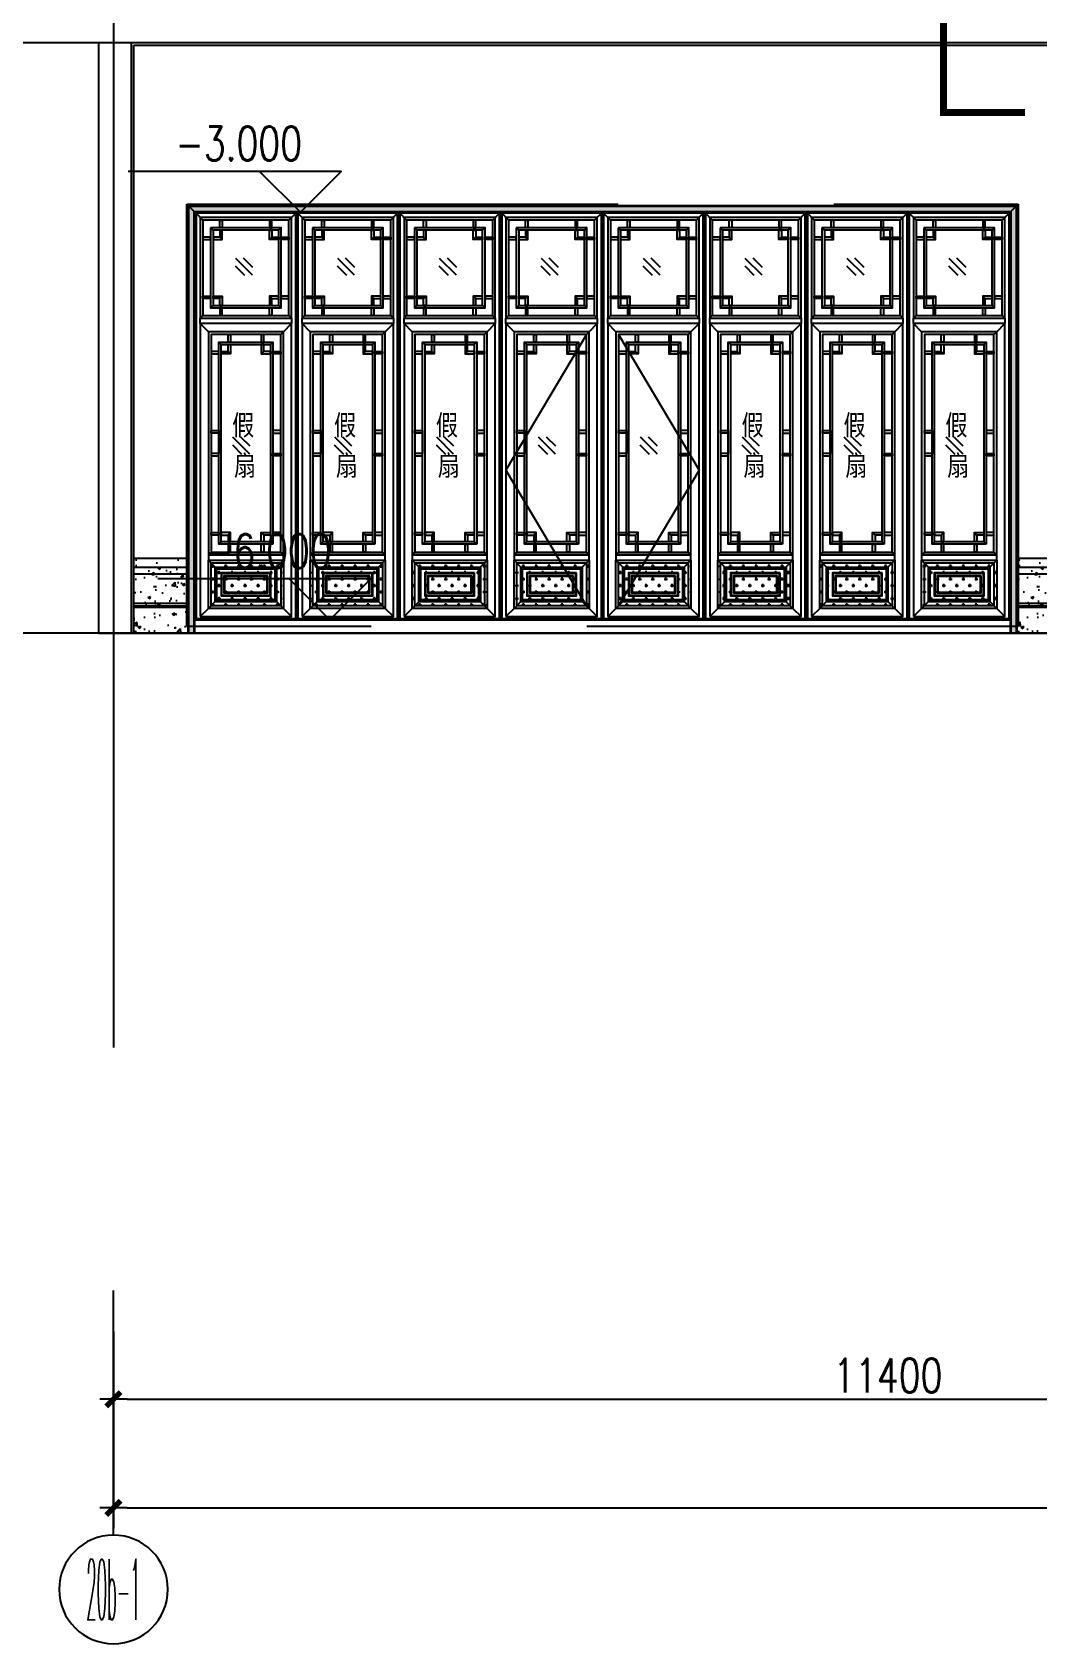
# Model space of a CAD drawing. Extents: x 296441 to 853063, y 459050 to 1117990.
# Drawn here: x 608101 to 615502, y 1069379 to 1081243 of the extents above; entities that cross this region are included whole.
import ezdxf
from ezdxf.enums import TextEntityAlignment as Align

# ---------------------------------------------------------------- set-up
doc = ezdxf.new("R2010")
doc.units = 0
doc.header["$LTSCALE"] = 1000
for name, pattern in [('CENTER-1', [10, 6.25, -1.25, 1.25, -1.25]), ('CENTER2', [28.574999999999996, 19.05, -3.174999999999999, 3.174999999999999, -3.174999999999999]), ('G-ELEV-S$0$LPM310295$0$HIDDEN2', [4.762499999999999, 3.175, -1.5875])]:
    doc.linetypes.add(name, pattern=pattern)
for name, color, linetype in [('1-1poumian-16-20$0$A-ELEV-HEVY', 2, 'Continuous'), ('1.5铝板', 3, 'Continuous'), ('95', 95, 'Continuous'), ('A-WALL', 1, 'Continuous'), ('B-ELEV-S02$0$A-ELEV-MEDM-HEVY', 2, 'Continuous'), ('B-ELEV-S02$0$A-ELEV-THIN', 144, 'Continuous'), ('E1-TEXT-S-MI$0$A-ANNO-LEVL', 3, 'Continuous'), ('E1-TEXT-S-MI$0$A-ANNO-LEVL-TEXT', 255, 'Continuous'), ('G-ELEV-S$0$J04$0$A-DETL-FNSH', 6, 'Continuous'), ('G-ELEV-S$0$LPM310295$0$A-ELEV-HDDN', 161, 'G-ELEV-S$0$LPM310295$0$HIDDEN2'), ('G-ELEV-S$0$LPM310295$0$A-ELEV-HEVY', 2, 'Continuous'), ('G-ELEV-S$0$LPM310295$0$A-ELEV-MEDM', 4, 'Continuous'), ('G-ELEV-S$0$LPM310295$0$A-ELEV-THIN', 145, 'Continuous'), ('G-GRID', 8, 'CENTER2'), ('G-GRID-DIMS', 3, 'Continuous'), ('G-GRID-IDEN', 4, 'Continuous'), ('G-GRID-TEXT', 33, 'Continuous'), ('SL-CXJ-001', 4, 'Continuous'), ('ZT0_默认图层-----PM、LM、DY、JD', 7, 'Continuous'), ('ZT1_Dim---符号---PM、LM、DY、JD', 3, 'Continuous'), ('ZT1_通用--填充---PM、LM、DY、JD', 8, 'Continuous'), ('主框线', 4, 'Continuous'), ('副框内口线', 6, 'Continuous'), ('花格栅', 6, 'Continuous'), ('铝合金花格条', 5, 'Continuous')]:
    doc.layers.add(name, color=color, linetype=linetype)
doc.styles.add('-宋体', font='', dxfattribs={"width": 0.8})
doc.styles.add('_TCH_LABEL', font='COMPLEX', dxfattribs={"bigfont": 'GBCBIG'})
doc.styles.add('COMPLEX', font='COMPLEX')
doc.styles.add('E1-TEXT-S-MI$0$GOA_01_thin_0.75', font='romans.shx', dxfattribs={"width": 0.75, "bigfont": 'hzdx.shx'})
doc.styles.add('GOA_01_thin_0.75', font='romans.shx', dxfattribs={"width": 0.75, "bigfont": 'hzdx.shx'})
doc.styles.add('GOA_04_COMPLEX_1.00', font='complex.shx')
doc.styles.get('-宋体').set_extended_font_data('SimSun')
doc.dimstyles.new('GOA_DIMN100', dxfattribs={"dimscale": 100, "dimtxt": 2.5, "dimasz": 1, "dimexe": 1.5, "dimexo": 3, "dimgap": 0.5, "dimtad": 1, "dimdec": 0, "dimrnd": 1, "dimzin": 0, "dimdsep": 46, "dimtxsty": 'GOA_01_thin_0.75', "dimblk": 'YQTICK', "dimcen": 0, "dimclrt": 7, "dimadec": 1, "dimazin": 0, "dimtfac": 1, "dimtdec": 4, "dimtix": 1, "dimtmove": 2, "dimatfit": 2, "dimfxl": 0, "dimtolj": 1, "dimtzin": 0, "dimarcsym": 0})

# ---------------------------------------------------------------- blocks, each defined once
blk = doc.blocks.new('YQTICK')
blk.add_line((-1, 1.110223024625157e-16), (1, 1.110223024625157e-16))
at = {"const_width": 0.4}
blk.add_lwpolyline([(0.5303300858899105, 0.5303300858899106), (-0.5303300858899106, -0.5303300858899105)], dxfattribs=at)
blk = doc.blocks.new('*D1483')
at = {"layer": 'Defpoints', "color": 0, "transparency": 16777216}
for p in [(608698.4800028085, 1071979.387559326, -5.427696829794604), (668098.4799879998, 1071979.387559326, -5.427696829794604), (668098.4799879998, 1070379.387559326)]:
    blk.add_point(p, dxfattribs=at)
at = {"layer": 'G-GRID-DIMS', "color": 0, "lineweight": -2, "transparency": 16777216}
for p, q in [((608698.4800028085, 1071679.387559326), (608698.4800028085, 1070229.387559326)), ((668098.4799879998, 1071679.387559326), (668098.4799879998, 1070229.387559326)), ((608798.4800028085, 1070379.387559326), (667998.4799879998, 1070379.387559326))]:
    blk.add_line(p, q, dxfattribs=at)
at = {"layer": 'G-GRID-DIMS', "color": 0, "lineweight": -2, "transparency": 16777216, "xscale": 100, "yscale": 100, "zscale": 100, "rotation": 180}
blk.add_blockref('YQTICK', (608698.4800028085, 1070379.387559326), dxfattribs=at)
at = {"layer": 'G-GRID-DIMS', "color": 0, "lineweight": -2, "transparency": 16777216, "xscale": 100, "yscale": 100, "zscale": 100}
blk.add_blockref('YQTICK', (668098.4799879998, 1070379.387559326), dxfattribs=at)
at = {"layer": 'G-GRID-DIMS', "color": 7, "transparency": 16777216, "insert": (638398.4799954041, 1070554.387559326), "char_height": 250, "attachment_point": 5, "style": 'GOA_01_thin_0.75'}
blk.add_mtext('\\A1;59400', dxfattribs=at)
blk = doc.blocks.new('_AXISO')
at = {"layer": 'G-GRID-IDEN'}
blk.add_circle((1.4210854715202e-14, 5.684341886080801e-14), 0.5, dxfattribs=at)
at = {"layer": 'G-GRID-TEXT', "style": 'GOA_04_COMPLEX_1.00', "width": 1.041666666666667}
blk.add_attdef('A', text='', height=0.56, dxfattribs=at).set_placement((-0.2499999999999858, -0.2799999999999727), (0.2500000000000142, -0.2799999999999727), align=Align.FIT)
blk = doc.blocks.new('*D1489')
at = {"layer": 'Defpoints', "color": 0, "transparency": 16777216}
for p in [(608698.4800028085, 1071979.387559326, -0.00901925479506005), (620098.479985072, 1071979.387559326, -5.42769682979415), (620098.479985072, 1071179.387559326)]:
    blk.add_point(p, dxfattribs=at)
at = {"layer": 'G-GRID-DIMS', "color": 0, "lineweight": -2, "transparency": 16777216}
for p, q in [((608698.4800028085, 1071679.387559326), (608698.4800028085, 1071029.387559326)), ((620098.479985072, 1071679.387559326), (620098.479985072, 1071029.387559326)), ((608798.4800028085, 1071179.387559326), (619998.479985072, 1071179.387559326))]:
    blk.add_line(p, q, dxfattribs=at)
at = {"layer": 'G-GRID-DIMS', "color": 0, "lineweight": -2, "transparency": 16777216, "xscale": 100, "yscale": 100, "zscale": 100, "rotation": 180}
blk.add_blockref('YQTICK', (608698.4800028085, 1071179.387559326), dxfattribs=at)
at = {"layer": 'G-GRID-DIMS', "color": 0, "lineweight": -2, "transparency": 16777216, "xscale": 100, "yscale": 100, "zscale": 100}
blk.add_blockref('YQTICK', (620098.479985072, 1071179.387559326), dxfattribs=at)
at = {"layer": 'G-GRID-DIMS', "color": 7, "transparency": 16777216, "insert": (614398.4799939403, 1071354.387559326), "char_height": 250, "attachment_point": 5, "style": 'GOA_01_thin_0.75'}
blk.add_mtext('\\A1;11400', dxfattribs=at)
blk = doc.blocks.new('*U2353')
at = {"layer": 'B-ELEV-S02$0$A-ELEV-MEDM-HEVY'}
blk.add_line((200.1134484555041, 3.213278828111425e-10), (-200.113448492677, -3.213278828708312e-10), dxfattribs=at)
at = {"layer": 'B-ELEV-S02$0$A-ELEV-THIN'}
for p, q in [((200.1134484555041, -64.99999999938764), (-200.1134484922113, -65.00000000003028)), ((200.1134484555041, -114.9999999994167), (-200.1134484922113, -115.0000000000594)), ((200.1134484554896, -329.9999999991839), (-200.113448492677, -329.9999999998266)), ((200.113448455475, -349.9999999995331), (-200.113448492677, -350.0000000001467)), ((200.1134484554896, -360.0009192623826), (-200.113448492677, -360.0009192630253))]:
    blk.add_line(p, q, dxfattribs=at)
blk = doc.blocks.new('*U2354')
at = {"layer": 'B-ELEV-S02$0$A-ELEV-MEDM-HEVY'}
blk.add_line((924.9696002030214, 1.48525011982887e-09), (-924.9696002401943, -1.485250119888558e-09), dxfattribs=at)
at = {"layer": 'B-ELEV-S02$0$A-ELEV-THIN'}
for p, q in [((924.9696002030214, -64.99999999822371), (-924.9696002397286, -65.00000000119421)), ((924.9696002030214, -114.9999999982528), (-924.9696002397286, -115.0000000012233)), ((924.9696002030068, -329.99999999802), (-924.9696002401943, -330.0000000009905)), ((924.9696002029923, -349.9999999983692), (-924.9696002401943, -350.0000000013106)), ((924.9696002030068, -360.0009192612187), (-924.9696002401943, -360.0009192641892))]:
    blk.add_line(p, q, dxfattribs=at)
blk = doc.blocks.new('*U1384')
at = {"const_width": 0.5}
blk.add_lwpolyline([(6, -155.485204599367), (0, -155.485204599367), (0, -145.485204599367)], dxfattribs=at)
at = {"color": 0, "style": '_TCH_LABEL', "width": 0.7058823529411765, "flags": 8}
for tag, p in [('编号上', (10.00518062868128, 3.552713678800501e-15)), ('编号下', (10.00518062868128, -155.485204599367))]:
    blk.add_attdef(tag, text='', height=4.25, dxfattribs=at).set_placement(p, align=Align.MIDDLE_CENTER)
blk = doc.blocks.new('20200326162252')
at = {"color": 2, "style": '-宋体', "width": 0.8}
for s, p in [('假', (1.755913434899412, 58.33291486999951, 0.004580140144262862)), ('扇', (14.42258010152727, -238.2896425656509, 0.004580520765616117))]:
    blk.add_text(s, height=150, dxfattribs=at).set_placement(p, align=Align.CENTER)
blk = doc.blocks.new('单层玻璃')
at = {"layer": '95'}
for p, q in [((-1.216571543132886, -0.08520069334190339), (0.08520069322548807, 1.216571543191094)), ((-1.183139254106209, -1.183139254106209), (1.183139254106209, 1.183139254106209)), ((-0.08520069322548807, -1.216571543249302), (1.216571543132886, 0.08520069334190339))]:
    blk.add_line(p, q, dxfattribs=at)
blk = doc.blocks.new('*U2085')
at = {"layer": 'ZT1_通用--填充---PM、LM、DY、JD', "ltscale": 1000}
h = blk.add_hatch(dxfattribs=at)
h.set_pattern_fill('CROSS', color=256, scale=30)
h.set_pattern_definition([(0, (103.7478360205423, -2917.252203877607), (47.625, 47.625), [23.8125, -71.4375]), (90, (115.6540860205423, -2929.158453877607), (-47.625, 47.625), [23.8125, -71.4375])])
h.paths.add_polyline_path([(98.74783898814349, -2561.999953968681), (651.2522247042507, -2562.000070779642), (651.2522247042507, -2917.252203877607), (98.74783898814349, -2917.252087066647)])
at = {"color": 8}
for p, q in [((58.00002011045581, -57.99999915016815, 2.318144537438727e-09), (8.000011094030924, -7.999999847728759, 2.318144537438727e-09)), ((691.9999608832877, -58.00010884885096), (742.0000081280596, -7.999969704601702)), ((58.00001225754386, -760.9999009706062, 2.318144537438727e-09), (39.00002226588549, -779.9998979005013, 2.318144537438727e-09)), ((98.74782613950083, -879.747697266981, 2.318144537438727e-09), (39.00002025568392, -819.999871355014, 2.318144537438727e-09)), ((651.2522118555498, -879.7478200712351, 2.318144537221886e-09), (710.9999992604135, -819.9999949499609, 2.318144537221886e-09)), ((691.9999904829892, -761.0000106692889), (710.999986615032, -780.0000137393938)), ((631.2000371648464, -899.7999921586008, 2.318144537221886e-09), (651.2522122489754, -879.7478204647189, 2.318144537221886e-09)), ((118.7999944181647, -2501.94780428917, 2.318144537438727e-09), (98.74783898814349, -2521.999959719133, 2.318144537438727e-09)), ((118.8000088158878, -2501.947924118487, 2.318144537221886e-09), (98.74781407759292, -2522.000095812602, 2.318144537221886e-09)), ((161.80473600392, -2625.056850984458, 2.318144537438727e-09), (98.74783898814349, -2561.999953968681, 2.318144537438727e-09)), ((651.2522247042507, -2562.000070779642, 2.318144537221886e-09), (588.1953276884742, -2625.056967795419, 2.318144537221886e-09)), ((631.2000299659558, -2501.947924096661, 2.318144537221886e-09), (651.2522247042507, -2522.000095790776, 2.318144537221886e-09)), ((98.74783898814349, -2917.252087066647, 2.318144537438727e-09), (39.00001307600178, -2976.999912978614, 2.318144537438727e-09)), ((161.80473600392, -2854.19519005087, 2.318144537438727e-09), (98.74783898814349, -2917.252087066647, 2.318144537438727e-09)), ((588.1953276884742, -2854.195306861831, 2.318144537221886e-09), (651.2522247042507, -2917.252203877607, 2.318144537221886e-09)), ((651.2522247042507, -2917.252203877607, 2.318144537221886e-09), (711.0000140956254, -2977.000032786338, 2.318144537221886e-09))]:
    blk.add_line(p, q, dxfattribs=at)
for points in [[(711.000003047986, -780.0000092315597), (711.000003047986, -819.9999842204263), (39.00002226606011, -819.999868381301), (39.00002226606011, -779.9998933924344)], [(39.00003313377965, -2976.999912978614), (711.0000101272017, -2977.000032786338), (710.9999992604135, -819.999991162272), (39.00002226699144, -819.999871355014)], [(651.2522247042507, -2562.000070779642), (651.2522247042507, -2522.000095790776), (98.74783898814349, -2521.999978979815), (98.74783898814349, -2561.999953968681)]]:
    blk.add_lwpolyline(points, close=True)
at = {"color": 2, "ltscale": 250}
for points in [[(118.7999944181647, -2501.94780428917), (631.2000299659558, -2501.947924096661), (631.2000371648464, -899.7999921586008), (118.8000016169972, -899.79987235111)], [(118.8000140722725, -2582.05212905281), (631.2000496201217, -2582.052245863771), (631.2000496201217, -2897.200028793478), (118.8000140722725, -2897.199911982518)]]:
    blk.add_lwpolyline(points, close=True, dxfattribs=at)
at = {"layer": '1.5铝板', "ltscale": 250}
for points in [[(39.00000035436824, -779.9998979005013), (710.999986615032, -780.0000137393938), (711.0000112671987, -39.00011191895583), (39.000025006535, -38.99999607983045)], [(58.00000139779877, -760.9999009706062), (691.9999876584625, -761.0000106692889), (692.0000102238264, -58.00010884885096), (58.00002396316268, -57.99999915016815)], [(98.74783898814349, -2561.999953968681), (651.2522247042507, -2562.000070779642), (651.2522247042507, -2917.252203877607), (98.74783898814349, -2917.252087066647)]]:
    blk.add_lwpolyline(points, close=True, dxfattribs=at)
at = {"layer": 'SL-CXJ-001', "ltscale": 250}
for points in [[(148.8000140722725, -2612.05212905281), (601.2000496201217, -2612.052245863771), (601.2000496201217, -2867.200028793478), (148.8000140722725, -2867.199911982518)], [(161.80473600392, -2625.056850984458), (588.1953276884742, -2625.056967795419), (588.1953276884742, -2854.195306861831), (161.80473600392, -2854.19519005087)], [(558.1953276884742, -2655.056858398078), (191.80473600392, -2655.056960381798), (191.80473600392, -2824.195299448211), (558.1953276884742, -2824.19519746449)], [(553.5269827610464, -2659.7252044825), (196.4730809313478, -2659.725304152349), (196.4730809313478, -2819.526953363789), (553.5269827610464, -2819.526853694173)], [(536.8636726158438, -2676.38851875771), (213.1363910765504, -2676.388610167427), (213.1363910765504, -2802.863639088579), (536.8636726158438, -2802.863547678862)], [(532.1953276884742, -2681.056864842132), (217.80473600392, -2681.056953937745), (217.80473600392, -2798.195293004157), (532.1953276884742, -2798.195203908311)]]:
    blk.add_lwpolyline(points, close=True, dxfattribs=at)
at = {"layer": '主框线'}
blk.add_lwpolyline([(8.000019222090486, -2991.999996595549), (742.0000162561191, -2991.999966452422), (742.0000081280596, -7.999969704601702), (8.000011094030924, -7.999999847728759)], close=True, dxfattribs=at)
at = {"layer": '副框内口线', "linetype": 'CENTER-1', "ltscale": 40}
blk.add_lwpolyline([(8.128059562295675e-06, -2999.99999674782), (750.0000162561191, -2999.999966452422), (750.0000081280596, 3.27400511815381e-06), (0, 0)], close=True, dxfattribs=at)
at = {"layer": '花格栅', "color": 6, "ltscale": 250}
blk.add_lwpolyline([(98.74781933403574, -2521.999979373299), (651.2522050500847, -2522.00009918079), (651.2522122489754, -879.7478170744719), (98.7478265328682, -879.747697266981)], close=True, dxfattribs=at)
at = {"layer": '铝合金花格条'}
for p, q in [((175.8000009461539, -1625.87383832014, -3.783032087171286e-07), (175.8000009452226, -1775.87383832014, -3.783032087171286e-07)), ((574.2000364860287, -1625.873958127863), (574.2000364850974, -1775.873958127863))]:
    blk.add_line(p, q, dxfattribs=at)
for points, elevation in [([(133.000017098675, -133.000155429123), (115.000017098675, -115.000155429123)], 3.088924884035726e-05), ([(617.0000033592223, -133.0001500563824), (635.0000033592223, -115.0001500563824)], 3.088693069581961e-05), ([(201.0000170987914, -201.000155429123), (183.0000170985586, -183.000155429123), (133.0000170985586, -183.000155429123), (133.0000170985586, -201.000155429123), (201.0000170985586, -201.000155429123), (201.0000170984422, -133.000155429123), (183.0000170984422, -133.000155429123), (183.0000170985586, -183.000155429123)], 3.088924884035726e-05), ([(549.0000033589895, -201.0001500563824), (567.0000033592223, -183.0001500563824), (617.0000033592223, -183.0001500563824), (617.0000033592223, -201.0001500563824), (549.0000033592223, -201.0001500563824), (549.0000033592223, -133.0001500563824), (567.0000033592223, -133.0001500563824), (567.0000033592223, -183.0001500563824)], 3.088693069581961e-05), ([(133.0001341875759, -686.0830121054305), (115.0001341875759, -704.0830121054305)], 3.050862748710248e-05), ([(201.0001341878087, -618.0830121063618), (183.0001341875759, -636.0830121063618), (133.0001341875759, -636.0830121063618), (133.0001341875759, -618.0830121063618), (201.0001341875759, -618.0830121063618), (201.0001341875759, -686.0830121063618), (183.0001341875759, -686.0830121063618), (183.0001341875759, -636.0830121063618)], 3.050862748710248e-05), ([(549.0001204478904, -618.0830067336212), (567.0001204481232, -636.0830067336212), (617.0001204481232, -636.0830067336212), (617.0001204481232, -618.0830067336212), (549.0001204481232, -618.0830067336212), (549.0001204481232, -686.0830067336212), (567.0001204481232, -686.0830067336212), (567.0001204481232, -636.0830067336212)], 3.050630934256482e-05), ([(617.0001204481232, -686.0830067326899), (635.0001204481232, -704.0830067326899)], 3.050630934256482e-05), ([(193.8000016202568, -974.7999921804276), (175.8000016202568, -956.7999921804276)], 3.088693069581961e-05), ([(261.8000016202568, -1042.799992180893), (243.8000016202568, -1024.799992180428), (243.8000016202568, -974.7999921804276), (261.8000016202568, -974.7999921804276), (261.8000016202568, -1042.799992180428), (193.8000016202568, -1042.799992180428), (193.8000016202568, -1024.799992180428), (243.8000016202568, -1024.799992180428)], 3.088693069581961e-05), ([(488.2000371615868, -1042.799992159067), (506.2000371615868, -1024.799992158601), (506.2000371615868, -974.7999921586008), (488.2000371615868, -974.7999921586008), (488.2000371615868, -1042.799992158601), (556.2000371615868, -1042.799992158601), (556.2000371615868, -1024.799992158601), (506.2000371615868, -1024.799992158601)], 3.088693069581961e-05), ([(556.2000371615868, -974.7999921586008), (574.2000371615868, -956.7999921586008)], 3.088693069581961e-05), ([(261.8000088191475, -2358.947924118487), (243.8000088191475, -2376.94792411872), (243.8000088191475, -2426.94792411872), (261.8000088191475, -2426.94792411872), (261.8000088191475, -2358.94792411872), (193.8000088191475, -2358.94792411872), (193.8000088191475, -2376.94792411872), (243.8000088191475, -2376.94792411872)], 3.088693069581961e-05), ([(488.2000299626961, -2358.947924096661), (506.2000299626961, -2376.947924096894), (506.2000299626961, -2426.947924096894), (488.2000299626961, -2426.947924096894), (488.2000299626961, -2358.947924096894), (556.2000299626961, -2358.947924096894), (556.2000299626961, -2376.947924096894), (506.2000299626961, -2376.947924096894)], 3.088693069581961e-05), ([(193.8000088191475, -2426.947924118487), (175.8000088191475, -2444.947924118487)], 3.088693069581961e-05), ([(556.2000299626961, -2426.947924096661), (574.2000299626961, -2444.947924096661)], 3.088693069581961e-05)]:
    blk.add_lwpolyline(points, dxfattribs=dict(at, elevation=elevation))
for points in [[(115.000017098675, -115.000155429123), (115.0001341875759, -704.0830121054305), (635.0001204481232, -704.0830067326899), (635.0000033592223, -115.0001500563824)], [(183.0000170956482, -58.00015542586334), (201.0000170956482, -58.00015542493202), (201.0000170985586, -115.000155424932), (183.0000170985586, -115.0001554258633)], [(567.0000033620163, -58.0001500531228), (549.0000033620163, -58.00015005219148), (549.0000033592223, -115.0001500521915), (567.0000033592223, -115.0001500531228)], [(58.0000170985586, -183.000155429123), (58.0000170985586, -201.000155429123), (115.0000170985586, -201.000155429123), (115.0000170985586, -183.000155429123)], [(133.000017098675, -133.000155429123), (133.0001341875759, -686.0830121054305), (617.0001204481232, -686.0830067326899), (617.0000033592223, -133.0001500563824)], [(692.0000033592223, -183.0001500563824), (692.0000033592223, -201.0001500563824), (635.0000033592223, -201.0001500563824), (635.0000033592223, -183.0001500563824)], [(58.0001341875759, -636.0830121063618), (58.0001341875759, -618.0830121063618), (115.0001341875759, -618.0830121063618), (115.0001341875759, -636.0830121063618)], [(183.0001341847819, -761.0830121096205), (201.0001341847819, -761.0830121105519), (201.0001341875759, -704.0830121105528), (183.0001341875759, -704.0830121096214)], [(567.0001204509172, -761.08300673688), (549.0001204509172, -761.0830067378113), (549.0001204481232, -704.0830067378122), (567.0001204481232, -704.0830067368809)], [(692.0001204481232, -636.0830067336212), (692.0001204481232, -618.0830067336212), (635.0001204481232, -618.0830067336212), (635.0001204481232, -636.0830067336212)], [(243.8000016202568, -899.7999921804276), (261.8000016202568, -899.7999921804276), (261.8000016202568, -956.7999921804276), (243.8000016202568, -956.7999921804276)], [(506.2000371615868, -899.7999921586008), (488.2000371615868, -899.7999921586008), (488.2000371615868, -956.7999921586008), (506.2000371615868, -956.7999921586008)], [(118.8000016169972, -1024.799992177634), (118.8000016160659, -1042.799992177634), (175.8000016160659, -1042.799992180428), (175.8000016169972, -1024.799992180428)], [(574.2000299626961, -2444.947924096661), (175.7999944228213, -2444.94780428917), (175.8000016216538, -956.79987235111), (574.2000371615868, -956.7999921586008)], [(556.2000299626961, -2426.947924096661), (193.7999944228213, -2426.94780428917), (193.8000016216538, -974.79987235111), (556.2000371615868, -974.7999921586008)], [(631.2000371648464, -1024.799992155807), (631.2000371657778, -1042.799992155807), (574.2000371657778, -1042.799992158601), (574.2000371648464, -1024.799992158601)], [(175.8000009461539, -1625.87383832014), (118.8000009461539, -1625.87383832014), (118.8000009461539, -1607.87383832014), (175.8000009461539, -1607.87383832014)], [(574.2000364850974, -1625.873958127863), (631.2000364850974, -1625.873958127863), (631.2000364850974, -1607.873958127863), (574.2000364850974, -1607.873958127863)], [(175.8000009461539, -1775.87383832014), (118.8000009461539, -1775.87383832014), (118.8000009461539, -1793.87383832014), (175.8000009461539, -1793.87383832014)], [(574.2000364850974, -1775.873958127863), (631.2000364850974, -1775.873958127863), (631.2000364850974, -1793.873958127863), (574.2000364850974, -1793.873958127863)], [(118.8000088158878, -2376.947924121514), (118.8000088149565, -2358.947924121514), (175.8000088149565, -2358.94792411872), (175.8000088158878, -2376.94792411872)], [(631.2000299659558, -2376.947924099687), (631.2000299668871, -2358.947924099687), (574.2000299668871, -2358.947924096894), (574.2000299659558, -2376.947924096894)], [(243.8000088191475, -2501.94792411872), (261.8000088191475, -2501.94792411872), (261.8000088191475, -2444.94792411872), (243.8000088191475, -2444.94792411872)], [(506.2000299626961, -2501.947924096894), (488.2000299626961, -2501.947924096894), (488.2000299626961, -2444.947924096894), (506.2000299626961, -2444.947924096894)]]:
    blk.add_lwpolyline(points, close=True, dxfattribs=at)
at = {"xscale": -52.5, "yscale": 52.5, "zscale": 52.5}
for p in [(362.6378694269224, -401.9095256457804, -3.80621353255001e-07), (341.8224430925329, -1718.754028539637, -3.80621353255001e-07)]:
    blk.add_blockref('单层玻璃', p, dxfattribs=at)
blk = doc.blocks.new('20200409173507')
at = {"ltscale": 1000}
blk.add_lwpolyline([(0, -3000), (6000, -3000), (6000, 0), (0, 0)], close=True, dxfattribs=at)
for points in [[(2881.200029036787, -899.7999921586006), (2289.000019572326, -1898.499892166814), (2881.200041492062, -2897.200028793479)], [(3118.799970963213, -899.7999921586006), (3710.999980427674, -1898.499892166814), (3118.799958507938, -2897.200028793479)]]:
    blk.add_lwpolyline(points, dxfattribs=at)
for p in [(-8.128059562295675e-06, 0), (749.9999918719404, 0), (1499.99999187194, 0), (2249.99999187194, 0), (2999.99999187194, 0), (3749.99999187194, 0), (4499.99999187194, 0), (5249.99999187194, 0)]:
    blk.add_blockref('*U2085', p, dxfattribs=at)
at = {"layer": 'ZT0_默认图层-----PM、LM、DY、JD', "ltscale": 1000}
for p in [(353.3497365618823, -1700.47332454077), (1103.349736561882, -1700.47332454077), (1853.349736561882, -1700.47332454077), (4103.349736561882, -1700.47332454077), (4853.349736561882, -1700.47332454077), (5603.349736561882, -1700.47332454077)]:
    blk.add_blockref('20200326162252', p, dxfattribs=at)

msp = doc.modelspace()

# ---------------------------------------------------------------- hatches: boundary and pattern name
at = {"layer": 'ZT1_通用--填充---PM、LM、DY、JD', "ltscale": 1000}
h = msp.add_hatch(dxfattribs=at)
h.set_pattern_fill('混凝土', color=256, scale=10)
h.set_pattern_definition([(49.99999999999999, (608688.4749812956, 1076818.077655802), (71.72601826007535, -6.275213498259511), [7.5, -82.5]), (355, (608688.4749812956, 1076818.077655802), (-13.8751333613, 75.21921337000119), [6, -66]), (100.4514, (608694.4521492956, 1076817.554721802), (57.85093817140216, 68.94395420609536), [6.374019000000001, -70.1142112]), (46.18420000000002, (608688.4749812956, 1076838.077655802), (106.7241048625644, -16.55190143290181), [11.24999999999999, -123.75]), (96.6356, (608697.3686557957, 1076836.698325102), (93.46627055487033, 97.41178709004417), [9.561028799999999, -105.1713]), (351.1842, (608688.4749812956, 1076838.077655802), (93.46619451336272, 97.41186009253246), [9, -99]), (21, (608698.4749812956, 1076833.077655802), (59.69070521184616, -40.26188906653388), [7.5, -82.5]), (326.0000000000001, (608698.4749812956, 1076833.077655802), (24.33153319215817, 72.5150045046853), [6, -66]), (71.4514, (608703.4492045956, 1076829.722495202), (84.02226285814899, 32.25304967099524), [6.374019000000001, -70.1142112]), (37.50000000000001, (608688.4749812956, 1076818.077655802), (1.215985531729067, 33.28938538313115), [0, -65.19999999999999, 0, -67, 0, -66.25]), (7.499999999999999, (608688.4749812956, 1076818.077655802), (26.30695374421486, 39.44117118823603), [0, -38.2, 0, -63.7, 0, -25.25]), (327.5, (608666.1749812956, 1076818.077655802), (53.3822436172409, -2.255487173437976), [0, -25, 0, -78, 0, -103.5]), (317.5, (608656.1749812956, 1076818.077655802), (58.31861693423862, 10.01049823323177), [0, -32.5, 0, -51.8, 0, -73.5])])
h.paths.add_polyline_path([(609248.4800198106, 1076818.077655802), (609248.4800198106, 1079968.077655802), (615348.4800188447, 1079968.077655801), (615348.4800169793, 1076818.077655802), (615298.419202662, 1076818.077655802), (615298.419202662, 1079918.077653936), (609298.480019941, 1079918.077653936), (609298.4800198101, 1076818.077655802)])
h = msp.add_hatch(dxfattribs=at)
h.set_pattern_fill('混凝土', color=256, scale=30)
h.set_pattern_definition([(49.99999999999999, (608848.2531209644, 1076818.0776577), (215.178054780226, -18.82564049477853), [22.5, -247.5]), (355, (608848.2531209644, 1076818.0776577), (-41.6254000839, 225.6576401100035), [18, -198]), (100.4514, (608866.1846249644, 1076816.5088557), (173.5528145142065, 206.8318626182861), [19.122057, -210.3426336]), (46.18420000000002, (608848.2531209644, 1076878.0776577), (320.1723145876933, -49.65570429870542), [33.74999999999999, -371.2499999999999]), (96.6356, (608874.9341444644, 1076873.939665599), (280.398811664611, 292.2353612701325), [28.6830864, -315.5139]), (351.1842, (608848.2531209644, 1076878.0776577), (280.3985835400882, 292.2355802775974), [27, -297]), (21, (608878.2531209644, 1076863.0776577), (179.0721156355385, -120.7856671996016), [22.5, -247.5]), (326.0000000000001, (608878.2531209644, 1076863.0776577), (72.99459957647451, 217.5450135140559), [18, -198]), (71.4514, (608893.1757908644, 1076853.0121759), (252.066788574447, 96.75914901298572), [19.122057, -210.3426336]), (37.50000000000001, (608848.2531209644, 1076818.0776577), (3.647956595187201, 99.86815614939344), [0, -195.6, 0, -201, 0, -198.75]), (7.499999999999999, (608848.2531209644, 1076818.0776577), (78.92086123264458, 118.3235135647081), [0, -114.6, 0, -191.1, 0, -75.75]), (327.5, (608781.3531209644, 1076818.0776577), (160.1467308517227, -6.766461520313927), [0, -75, 0, -234, 0, -310.5]), (317.5, (608751.3531209644, 1076818.0776577), (174.9558508027159, 30.03149469969532), [0, -97.5, 0, -155.4, 0, -220.5])])
h.paths.add_polyline_path([(608848.2531209644, 1077368.077657694), (609248.4800179126, 1077368.077657694), (609248.4800179126, 1076818.0776577), (608848.2531209644, 1076818.0776577)])
h = msp.add_hatch(dxfattribs=at)
h.set_pattern_fill('混凝土', color=256, scale=30)
h.set_pattern_definition([(49.99999999999999, (615348.480017912, 1076818.0776577), (215.178054780226, -18.82564049477853), [22.5, -247.5]), (355, (615348.480017912, 1076818.0776577), (-41.6254000839, 225.6576401100035), [18, -198]), (100.4514, (615366.411521912, 1076816.5088557), (173.5528145142065, 206.8318626182861), [19.122057, -210.3426336]), (46.18420000000002, (615348.480017912, 1076878.0776577), (320.1723145876933, -49.65570429870542), [33.74999999999999, -371.2499999999999]), (96.6356, (615375.161041412, 1076873.939665599), (280.398811664611, 292.2353612701325), [28.6830864, -315.5139]), (351.1842, (615348.480017912, 1076878.0776577), (280.3985835400882, 292.2355802775974), [27, -297]), (21, (615378.480017912, 1076863.0776577), (179.0721156355385, -120.7856671996016), [22.5, -247.5]), (326.0000000000001, (615378.480017912, 1076863.0776577), (72.99459957647451, 217.5450135140559), [18, -198]), (71.4514, (615393.402687812, 1076853.0121759), (252.066788574447, 96.75914901298572), [19.122057, -210.3426336]), (37.50000000000001, (615348.480017912, 1076818.0776577), (3.647956595187201, 99.86815614939344), [0, -195.6, 0, -201, 0, -198.75]), (7.499999999999999, (615348.480017912, 1076818.0776577), (78.92086123264458, 118.3235135647081), [0, -114.6, 0, -191.1, 0, -75.75]), (327.5, (615281.580017912, 1076818.0776577), (160.1467308517227, -6.766461520313927), [0, -75, 0, -234, 0, -310.5]), (317.5, (615251.580017912, 1076818.0776577), (174.9558508027159, 30.03149469969532), [0, -97.5, 0, -155.4, 0, -220.5])])
h.paths.add_polyline_path([(615348.480017912, 1077368.077657695), (617198.4192183552, 1077368.077657695), (617198.4192183552, 1076818.0776577), (615348.480017912, 1076818.0776577)])

# ---------------------------------------------------------------- linework, layer by layer
at = {"layer": '1-1poumian-16-20$0$A-ELEV-HEVY'}
for p, q in [((609248.4800179498, 1077368.077657694, 5.417606087174588), (608848.2531209644, 1077368.077657694, 5.417606087174588)), ((617198.4192183552, 1077368.077657695, 5.417606087174588), (615348.480017912, 1077368.077657695, 5.417606087174588))]:
    msp.add_line(p, q, dxfattribs=at)
at = {"layer": 'A-WALL'}
for p, q in [((598098.2580301082, 1081168.0776577, 5.417606087174588), (667978.4803228278, 1081168.0776577, 5.417606087174588)), ((608588.2531209645, 1081168.0776577, 5.417606087174588), (608588.2531209645, 1076818.0776577, 5.417606087174588)), ((608828.2531209645, 1081168.0776577, 5.417606087174588), (608828.2531209645, 1076818.0776577, 5.417606087174588)), ((608588.2531209645, 1076818.0776577, 5.417606072924584), (668218.4796532834, 1076818.0776577, 5.417606072924584))]:
    msp.add_line(p, q, dxfattribs=at)
at = {"layer": 'E1-TEXT-S-MI$0$A-ANNO-LEVL'}
for points, elevation in [([(609774.1755713719, 1080218.077657652), (610074.1755713719, 1079918.077657652), (610374.1755713719, 1080218.077657652), (608808.0458587689, 1080218.077657652)], 5.417606087174588), ([(609992.2662121603, 1077218.077657652), (610292.2662121603, 1076918.077657652), (610592.2662121603, 1077218.077657652), (609026.1364995573, 1077218.077657652)], 5.417606072924585)]:
    msp.add_lwpolyline(points, dxfattribs=dict(at, elevation=elevation))
at = {"layer": 'G-ELEV-S$0$J04$0$A-DETL-FNSH'}
for p, q in [((608848.2531209644, 1076818.0776577, 5.417606087174588), (608848.2531209645, 1081148.0776577, 5.417606087174588)), ((608848.2531209645, 1081148.0776577, 5.417606087174588), (619958.4803222605, 1081148.0776577, 5.417606087177472))]:
    msp.add_line(p, q, dxfattribs=at)
at = {"layer": 'G-ELEV-S$0$LPM310295$0$A-ELEV-HDDN', "elevation": 5.417606087174588}
msp.add_lwpolyline([(615358.480017912, 1076868.0776577), (609238.4800179126, 1076868.0776577), (609238.4800179126, 1079978.0776577), (615358.480017912, 1079978.077657699)], close=True, dxfattribs=at)
at = {"layer": 'G-ELEV-S$0$LPM310295$0$A-ELEV-HEVY'}
msp.add_line((615298.4800179129, 1076918.077657699, 5.430734860825265), (609298.4800179126, 1076918.077657699, 5.430734874957187), dxfattribs=at)
at = {"layer": 'G-ELEV-S$0$LPM310295$0$A-ELEV-HEVY', "elevation": 5.417606087174588}
msp.add_lwpolyline([(609298.4800179121, 1076818.0776577), (609298.4800179126, 1079918.0776577), (615298.480017912, 1079918.077657699), (615298.4800179129, 1076818.0776577)], dxfattribs=at)
at = {"layer": 'G-ELEV-S$0$LPM310295$0$A-ELEV-MEDM', "elevation": 5.417606087174588}
msp.add_lwpolyline([(609248.4800179126, 1076818.0776577), (609248.4800179126, 1079968.0776577), (615348.480017912, 1079968.077657699), (615348.480017912, 1076818.0776577)], dxfattribs=at)
at = {"layer": 'G-ELEV-S$0$LPM310295$0$A-ELEV-THIN'}
for p, q in [((609298.480018043, 1079918.077655834, 5.417606087174296), (609248.4800179126, 1079968.077655802, 5.417606087174296)), ((615298.480017912, 1079918.077655834, 5.43073487495722), (615348.4800197774, 1079968.077657699, 5.43073487495722))]:
    msp.add_line(p, q, dxfattribs=at)
at = {"layer": 'G-ELEV-S$0$LPM310295$0$A-ELEV-THIN', "elevation": 5.417606087174588}
for points in [[(609253.4800179126, 1076818.0776577), (609253.4800179126, 1079963.0776577), (615343.480017912, 1079963.077657699), (615343.480017912, 1076818.0776577)], [(609293.4800179126, 1076818.0776577), (609293.4800179126, 1079923.0776577), (615303.480017912, 1079923.077657699), (615303.480017912, 1076818.0776577)]]:
    msp.add_lwpolyline(points, dxfattribs=at)
at = {"layer": 'G-GRID'}
for p, q in [((608698.4800028085, 1092818.0776577), (608698.4800028085, 1071979.387559326)), ((674249.8684878367, 1076818.0776577, 5.417606087174588), (592333.0773429177, 1076818.0776577, 5.417605571205094))]:
    msp.add_line(p, q, dxfattribs=at)
at = {"layer": 'G-GRID-IDEN'}
msp.add_line((608698.4800028085, 1070179.387559326), (608698.4800028085, 1071979.387559326), dxfattribs=at)

# ---------------------------------------------------------------- block references
at = {"ltscale": 1000}
for name, p in [('20200409173507', (609298.480018043, 1079918.077655834, 5.417606087174296)), ('*U2353', (609048.3665694571, 1077368.077657694, 5.417606087174588)), ('*U2354', (616273.4496181522, 1077368.077657695, 5.417606087174588))]:
    msp.add_blockref(name, p, dxfattribs=at)
at = {"layer": 'G-GRID-IDEN'}
ref = msp.add_blockref('_AXISO', (608698.4800028085, 1069779.387559326), dxfattribs=dict(at, xscale=-800, yscale=800, zscale=800, rotation=180))
ref.add_attrib('A', '20b-1', dxfattribs={"height": 448.0000000000001, "style": 'COMPLEX', "width": 0.1953125000000001}).set_placement((608498.4800028085, 1069555.387559326), (608898.4800028085, 1069555.387559326), align=Align.FIT)
at = {"layer": 'ZT1_Dim---符号---PM、LM、DY、JD', "color": 7, "xscale": 100, "yscale": 100, "zscale": 100}
msp.add_blockref('*U1384', (614808.3748841551, 1096201.028241042, 5.417605915504671), dxfattribs=at)

# ---------------------------------------------------------------- texts
at = {"layer": 'E1-TEXT-S-MI$0$A-ANNO-LEVL-TEXT', "style": 'E1-TEXT-S-MI$0$GOA_01_thin_0.75', "width": 0.75}
for s, p in [('-3.000', (609154.6041434178, 1080298.2068806, 5.417606087174588)), ('-6.000', (609372.6947842062, 1077298.206880599, 5.417606072924585))]:
    msp.add_text(s, height=250, dxfattribs=at).set_placement(p)

# ---------------------------------------------------------------- dimensions: what is measured, and where the dimension line sits
at = {"layer": 'G-GRID-DIMS'}
for base, p1, p2, picture, middle in [((668098.4799879998, 1070379.387559326, 5.436716084589664), (608698.4800028085, 1071979.387559326, 0.00901925479506005), (668098.4799879998, 1071979.387559326, 0.00901925479506005), '*D1483', (638398.4799954041, 1070554.387559326, 5.436716084589664)), ((620098.479985072, 1071179.387559326, 0.00901925479506005), (608698.4800028085, 1071979.387559326), (620098.479985072, 1071979.387559326, -5.41867757499909), '*D1489', (614398.4799939403, 1071354.387559326, 0.00901925479506005))]:
    dim = msp.add_linear_dim(base=base, p1=p1, p2=p2, dimstyle='GOA_DIMN100', dxfattribs=at)
    dim.commit()
    dim.dimension.update_dxf_attribs({"geometry": picture, "text_midpoint": middle})

doc.saveas('drawing.dxf')
